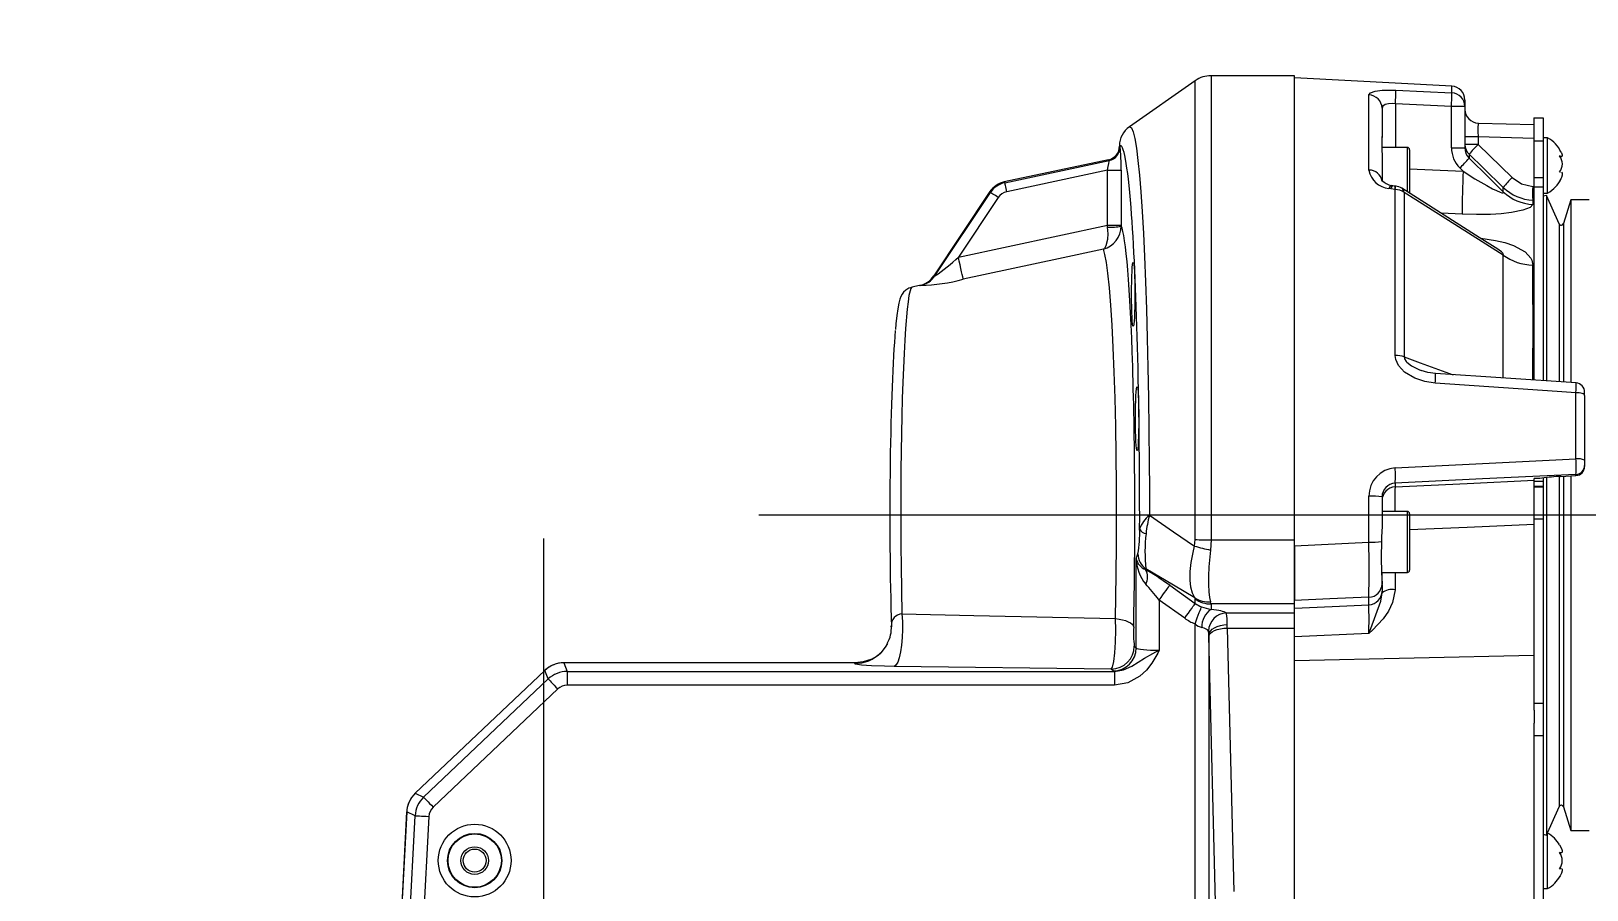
# Model space of a CAD drawing. Header units: millimetres. Extents: x 20 to 768, y 29 to 540.
# Drawn here: x 191.87 to 225.65, y 449.36 to 468.02 of the extents above; entities that cross this region are included whole.
import ezdxf

# ---------------------------------------------------------------- set-up
doc = ezdxf.new("R2010")
doc.units = ezdxf.units.MM
doc.linetypes.add('CENTERX2', pattern=[20.32, 12.7, -2.54, 2.54, -2.54])
doc.styles.add('SLDTEXTSTYLE0', font='TXT', dxfattribs={"width": 0.605})
doc.dimstyles.new('SLDDIMSTYLE0', dxfattribs={"dimtxt": 3.5, "dimasz": 3.5, "dimexe": 0, "dimexo": 0.0625, "dimgap": 0.875, "dimtad": 1, "dimtoh": 1, "dimlfac": 10, "dimrnd": 1e-09, "dimzin": 12, "dimdsep": 46, "dimtxsty": 'SLDTEXTSTYLE0', "dimsah": 1, "dimcen": 0.09, "dimadec": 0, "dimazin": 0, "dimtfac": 1, "dimtdec": 3, "dimtofl": 0, "dimtmove": 0, "dimatfit": 3, "dimfxl": 1, "dimfrac": 2, "dimtolj": 1, "dimtzin": 12, "dimarcsym": 0})

# ---------------------------------------------------------------- blocks, each defined once
blk = doc.blocks.new('*D11')
at = {"color": 7, "linetype": 'Continuous', "lineweight": 0, "transparency": 16777216}
for p, q in [((203.003, 512.502), (355.828, 512.502)), ((354.328, 252.399), (354.328, 512.502)), ((232.505, 252.399), (355.828, 252.399))]:
    blk.add_line(p, q, dxfattribs=at)
for points in [[(354.328, 512.502), (353.79, 509.002), (354.867, 509.002)], [(354.328, 252.399), (354.867, 255.899), (353.79, 255.899)]]:
    blk.add_solid(points, dxfattribs=at)
at = {"color": 7, "linetype": 'Continuous', "lineweight": 0, "transparency": 16777216, "insert": (349.816, 377.113), "char_height": 3.5, "attachment_point": 1, "rotation": 90, "style": 'SLDTEXTSTYLE0'}
blk.add_mtext('2601', dxfattribs=at)
blk = doc.blocks.new('SW_CENTERMARKSYMBOL_0')
at = {"color": 0, "linetype": 'Continuous', "lineweight": 0}
blk.add_line((0, 0.7), (0, 78.496), dxfattribs=at)
blk = doc.blocks.new('SW_CENTERMARKSYMBOL_2')
at = {"color": 0, "linetype": 'Continuous', "lineweight": 0}
blk.add_line((-0.7, 0), (-67.625, 0), dxfattribs=at)

msp = doc.modelspace()

# ---------------------------------------------------------------- linework, layer by layer
at = {"color": 7, "linetype": 'Continuous', "lineweight": 15}
for p, q in [((217.14765, 466.943148), (215.716512, 465.941051)), ((219.302617, 467.051652), (217.491795, 467.051652)), ((219.302617, 456.968382), (219.302617, 467.051652)), ((222.718318, 466.822639), (219.302617, 467.001656)), ((220.918317, 464.999834), (220.918317, 466.634217)), ((223.002617, 466.523054), (223.002617, 466.382614)), ((221.202616, 466.343621), (221.202616, 465.729705)), ((222.710468, 466.382614), (221.494762, 466.441623)), ((222.710468, 465.486089), (222.710468, 466.382614)), ((223.002617, 466.382614), (222.710468, 466.382614)), ((223.002617, 466.382614), (223.002617, 465.486089)), ((223.294763, 466.02054), (224.499024, 465.988997)), ((224.499024, 466.138902), (224.699025, 466.138902)), ((224.499024, 466.138902), (224.499024, 465.638903)), ((224.699025, 466.138902), (224.699025, 465.638903)), ((215.502615, 465.53047), (215.502615, 465.518347)), ((215.502615, 465.518347), (215.514557, 465.500501)), ((221.752615, 465.493623), (221.196337, 465.493623)), ((221.202616, 465.493623), (221.202616, 465.729705)), ((222.710468, 465.486089), (223.002617, 465.486089)), ((223.286916, 465.72105), (223.002617, 465.72105)), ((223.286916, 465.556386), (223.002617, 465.556386)), ((223.286916, 465.72105), (223.286916, 465.556386)), ((223.286916, 465.556386), (224.027257, 464.837244)), ((224.499024, 465.638903), (224.699025, 465.638903)), ((224.499024, 465.638903), (224.499024, 464.837077)), ((224.799026, 465.701655), (224.699025, 465.701655)), ((224.699025, 465.638903), (224.699025, 464.837077)), ((224.799026, 465.166786), (224.799026, 465.701655)), ((215.265711, 465.225199), (213.001306, 464.74388)), ((213.012849, 464.726892), (215.277104, 465.208176)), ((215.277104, 465.208176), (215.265711, 465.225199)), ((221.202616, 465.35565), (221.202616, 464.761248)), ((221.802614, 465.443614), (221.802614, 464.493647)), ((224.799026, 464.501646), (224.799026, 465.166786)), ((225.06661, 465.292445), (225.09845, 465.292445)), ((215.238888, 464.996365), (213.054274, 464.532009)), ((215.238888, 464.996365), (215.538479, 464.996365)), ((215.238888, 463.805631), (215.238888, 464.996365)), ((215.538479, 464.996365), (215.538479, 463.805631)), ((222.966708, 464.974407), (222.89242, 465.047732)), ((224.499024, 464.837077), (224.699025, 464.837077)), ((224.499024, 464.837077), (224.499024, 464.63956)), ((224.699025, 464.837077), (224.699025, 464.63956)), ((225.058295, 464.96059), (225.074501, 464.959446)), ((225.058295, 464.753726), (225.091599, 464.815739)), ((212.690122, 464.53251), (211.474861, 462.705305)), ((211.496788, 462.703923), (212.701668, 464.515522)), ((212.701668, 464.515522), (212.690122, 464.53251)), ((213.001306, 464.74388), (213.012849, 464.726892)), ((221.393151, 464.590767), (221.351521, 464.599338)), ((221.486915, 464.579192), (221.393151, 464.590767)), ((221.489452, 464.579013), (221.486915, 464.579192)), ((221.493931, 464.652422), (221.490379, 464.652661)), ((223.834221, 464.527396), (223.834674, 464.623907)), ((224.476619, 464.643303), (224.502615, 464.642146)), ((224.499024, 464.63956), (224.699025, 464.63956)), ((224.499024, 464.63956), (224.499024, 460.439018)), ((224.699025, 464.63956), (224.699025, 460.425642)), ((224.699025, 464.501646), (224.799026, 464.501646)), ((212.867565, 464.405182), (212.00666, 463.110772)), ((224.476619, 464.347318), (224.476211, 464.2553)), ((224.502615, 464.346138), (224.476619, 464.347318)), ((224.776269, 464.45165), (224.699025, 464.430836)), ((225.048081, 463.831583), (224.776269, 464.45165)), ((224.776269, 464.45165), (224.776269, 460.42054)), ((225.299026, 464.351657), (225.141691, 463.837031)), ((225.699027, 464.351657), (225.299026, 464.351657)), ((225.299026, 464.351657), (225.299026, 460.38709)), ((212.00666, 463.110772), (215.238888, 463.805631)), ((215.244676, 463.760236), (215.238888, 463.805631)), ((215.238888, 463.805631), (215.538479, 463.805631)), ((215.538479, 463.805631), (215.538521, 463.786987)), ((223.721938, 463.278929), (223.721392, 463.279322)), ((211.158874, 462.491146), (210.994446, 462.456194)), ((211.186001, 462.491253), (211.158874, 462.491146)), ((225.416015, 460.376409), (222.361819, 460.581234)), ((225.413082, 458.726612), (225.413082, 460.164109)), ((225.602616, 460.106185), (225.602616, 460.177091)), ((225.602616, 460.106185), (225.602616, 458.699969)), ((225.413082, 458.365837), (225.413082, 458.387891)), ((225.602616, 458.699969), (225.602616, 458.587054)), ((225.602616, 458.587054), (225.602616, 458.565)), ((221.486915, 458.19892), (221.486915, 458.119527)), ((224.499024, 458.29002), (224.499024, 458.243671)), ((224.499024, 458.243671), (224.699025, 458.243671)), ((224.499024, 458.243671), (224.499024, 458.134929)), ((224.499024, 458.134929), (224.699025, 458.134929)), ((224.499024, 458.134929), (224.499024, 458.119062)), ((224.499024, 458.119062), (224.699025, 458.119062)), ((224.499024, 458.119062), (224.499024, 457.428315)), ((224.502615, 458.290211), (224.502615, 458.297721)), ((224.699025, 458.310738), (224.699025, 458.243671)), ((224.699025, 458.243671), (224.699025, 458.134929)), ((224.699025, 458.134929), (224.699025, 458.119062)), ((224.699025, 458.119062), (224.699025, 457.428315)), ((224.776269, 458.322826), (224.776269, 450.551656)), ((225.086914, 458.347574), (225.413082, 458.365837)), ((225.299026, 458.359805), (225.299026, 450.651649)), ((225.413801, 458.365312), (225.413082, 458.365837)), ((220.918317, 456.919757), (220.918317, 457.915667)), ((221.202616, 457.902494), (221.202616, 457.263795)), ((221.752615, 457.586172), (221.202616, 457.586172)), ((221.802614, 457.536176), (221.802614, 456.480244)), ((224.499024, 457.428315), (224.699025, 457.428315)), ((224.499024, 457.428315), (224.499024, 453.418377)), ((224.699025, 457.428315), (224.699025, 453.418377)), ((217.134924, 456.83476), (217.14765, 456.97445)), ((217.491795, 456.968382), (217.479069, 456.747762)), ((217.491795, 456.968382), (219.302617, 456.968382)), ((219.302617, 455.574921), (219.302617, 456.968382)), ((219.302617, 456.837359), (220.918317, 456.919757)), ((219.302617, 456.837359), (219.302617, 455.649641)), ((215.865601, 456.562999), (215.902875, 456.661871)), ((215.865601, 454.620472), (215.865601, 456.562999)), ((221.802614, 456.480244), (221.802614, 456.309179)), ((216.072897, 456.339184), (216.067631, 456.325212)), ((221.191962, 456.25917), (221.752615, 456.25917)), ((221.202616, 456.022671), (221.202616, 456.25917)), ((221.202616, 456.023148), (221.202616, 456.016532)), ((216.594346, 455.980721), (217.14765, 455.587331)), ((217.14765, 455.587331), (217.14765, 455.68178)), ((220.918317, 455.556932), (220.918317, 455.721501)), ((221.202616, 455.999032), (221.202616, 455.851975)), ((221.202616, 455.851975), (221.202616, 455.815736)), ((216.918219, 455.264643), (216.364916, 455.658046)), ((216.364916, 455.658046), (216.364916, 454.570809)), ((219.302617, 455.574921), (217.491795, 455.574921)), ((217.491795, 455.574921), (217.491795, 455.458453)), ((217.822103, 455.380967), (219.302617, 455.380967)), ((219.302617, 455.380967), (219.302617, 455.574921)), ((219.302617, 455.051103), (219.302617, 455.380967)), ((219.302617, 454.864171), (219.302617, 455.363467)), ((217.142291, 439.972392), (217.142291, 455.14504)), ((217.842121, 455.051103), (219.302617, 455.051103)), ((217.842121, 455.051103), (217.987056, 449.327496)), ((219.302617, 454.864171), (219.302617, 455.051103)), ((217.441879, 454.903117), (217.441879, 439.972392)), ((217.596285, 448.810736), (217.442672, 454.877082)), ((220.918317, 454.933861), (219.302617, 454.864171)), ((219.302617, 454.345384), (219.302617, 454.864171)), ((215.824927, 454.661146), (215.865601, 454.620472)), ((219.302617, 445.967892), (219.302617, 454.345384)), ((203.025447, 454.133085), (200.212478, 451.463679)), ((203.026013, 454.132489), (200.213045, 451.463083)), ((203.100142, 453.946677), (203.026013, 454.132489)), ((203.252841, 454.268423), (203.251889, 454.268113)), ((203.439411, 454.297343), (203.438459, 454.297033)), ((203.438459, 454.297033), (203.512588, 454.111234)), ((209.771699, 454.298166), (203.439411, 454.298166)), ((209.766699, 454.297343), (203.439411, 454.297343)), ((203.512588, 454.111234), (203.512588, 453.811637)), ((203.512588, 454.111234), (215.394606, 454.111234)), ((209.752609, 454.283253), (209.766699, 454.297343)), ((215.325613, 454.161838), (210.610914, 454.218021)), ((215.366284, 454.121164), (215.325613, 454.161838)), ((215.394606, 454.111234), (215.394606, 453.811637)), ((200.394715, 451.379326), (203.100142, 453.946677)), ((203.306365, 453.72937), (200.600938, 451.162008)), ((215.394606, 453.811637), (203.512588, 453.811637)), ((224.499024, 453.418377), (224.699025, 453.418377)), ((224.499024, 453.418377), (224.499024, 453.271225)), ((224.699025, 453.418377), (224.699025, 452.71931)), ((224.499024, 452.983502), (224.499024, 452.71931)), ((224.502615, 453.270808), (224.502615, 452.984086)), ((224.499024, 452.71931), (224.699025, 452.71931)), ((224.499024, 452.71931), (224.499024, 443.74539)), ((224.699025, 452.71931), (224.699025, 443.74539)), ((200.213045, 451.463083), (200.394715, 451.379326)), ((200.025953, 451.058915), (199.869537, 448.074308)), ((200.026774, 451.05888), (199.870358, 448.074272)), ((200.027135, 451.059809), (200.026774, 451.05888)), ((200.208805, 450.976053), (200.027135, 451.059809)), ((200.047488, 447.897938), (200.208805, 450.976053)), ((200.065781, 451.244608), (200.06542, 451.243678)), ((200.507983, 450.960377), (200.285767, 446.720246)), ((224.776269, 450.551656), (225.048081, 451.171723)), ((225.141691, 451.166275), (225.299026, 450.651649)), ((225.299026, 450.651649), (225.699027, 450.651649)), ((224.699025, 450.57247), (224.776269, 450.551656)), ((224.799026, 450.595215), (224.795367, 450.595215)), ((224.799026, 450.001374), (224.799026, 450.595215)), ((224.799026, 449.395219), (224.799026, 450.001374)), ((225.062977, 450.164786), (225.088607, 450.164786)), ((225.058295, 449.823335), (225.085728, 449.827317)), ((225.085728, 449.830595), (225.063528, 449.830595)), ((224.699025, 449.395219), (224.799026, 449.395219))]:
    msp.add_line(p, q, dxfattribs=at)
at = {"color": 8, "linetype": 'Continuous', "lineweight": 15}
for p, q in [((217.14765, 456.97445), (217.14765, 466.943148)), ((217.491795, 467.051652), (217.491795, 456.968382)), ((222.718318, 466.677538), (222.718318, 466.822639)), ((221.494762, 466.441623), (221.494762, 465.493623)), ((221.752615, 464.526716), (221.752615, 465.493623)), ((224.499024, 465.689305), (223.286916, 465.72105)), ((221.802614, 465.028039), (222.966708, 464.974407)), ((222.940548, 464.042524), (222.487525, 464.063552)), ((225.048081, 463.831583), (225.048081, 460.404459)), ((225.141691, 463.837031), (225.141691, 460.397664)), ((225.048081, 458.346012), (225.048081, 451.171723)), ((225.141691, 458.351794), (225.141691, 451.166275)), ((221.752615, 456.444183), (221.752615, 457.586172)), ((221.752615, 456.25917), (221.752615, 456.444183)), ((221.486915, 456.25917), (221.486915, 455.884126)), ((219.302617, 454.345384), (224.499024, 454.464761)), ((203.439411, 454.298166), (203.439411, 454.297343))]:
    msp.add_line(p, q, dxfattribs=at)
at = {"color": 7, "linetype": 'Continuous', "lineweight": 15, "flags": 128}
for points in [[(220.918317, 466.634217), (220.952438, 466.681579), (221.052597, 466.716209), (221.204592, 466.735366), (221.38892, 466.739884), (221.502609, 466.736427)], [(221.502609, 466.736427), (222.101693, 466.707412), (222.718318, 466.677538)], [(221.494762, 466.441623), (221.437918, 466.445151), (221.345754, 466.441086), (221.269755, 466.422787), (221.219678, 466.389433), (221.202616, 466.343621)], [(215.716512, 465.941051), (215.766398, 465.916744), (215.801222, 465.828923), (215.835573, 465.683475), (215.870176, 465.474478), (215.903772, 465.207032), (215.935214, 464.89282), (215.965254, 464.527407), (215.994479, 464.100328), (216.021781, 463.624779), (216.046239, 463.120118), (216.068522, 462.576536), (216.089015, 461.980274), (216.10689, 461.351112), (216.121586, 460.713771), (216.13359, 460.054222), (216.143034, 459.356967), (216.149469, 458.646122), (216.152389, 458.076742), (216.15337, 457.502058)], [(223.093568, 465.34349), (223.093577, 465.307298), (223.093591, 465.258303)], [(223.834674, 464.623907), (223.404266, 465.041259), (223.093568, 465.34349)], [(223.093591, 465.258303), (223.52048, 464.836779), (223.834221, 464.527396)], [(225.091539, 465.387669), (225.098093, 465.375474), (225.113232, 465.331176), (225.113664, 465.30228), (225.100352, 465.292493), (225.074296, 465.299717), (225.058295, 465.308526)], [(222.966708, 464.974407), (223.220961, 464.813903), (223.478572, 464.66265), (223.60511, 464.594582), (223.686968, 464.554361), (223.771266, 464.518979), (223.801921, 464.509502), (223.82725, 464.506057), (223.836584, 464.509085), (223.838688, 464.516655), (223.834221, 464.527396)], [(224.027257, 464.837244), (224.234228, 464.699069), (224.476619, 464.643303)], [(225.098093, 464.957765), (225.113232, 464.934531), (225.113664, 464.893356), (225.100352, 464.842263), (225.074296, 464.78267), (225.058295, 464.753726)], [(212.867565, 464.405182), (212.83686, 464.425603), (212.807207, 464.445332), (212.779625, 464.463666), (212.755059, 464.48001), (212.734349, 464.49379), (212.718208, 464.504519), (212.707187, 464.511851), (212.701668, 464.515522)], [(213.054274, 464.532009), (213.046606, 464.568082), (213.039203, 464.602915), (213.032316, 464.635316), (213.026182, 464.664176), (213.021012, 464.688495), (213.016979, 464.707461), (213.014228, 464.720407), (213.012849, 464.726892)], [(221.435539, 464.659026), (221.403913, 464.665154), (221.402488, 464.665583)], [(221.512617, 464.65154), (221.465571, 464.654902), (221.430106, 464.661816)], [(221.491082, 460.975352), (221.489121, 461.687103), (221.487085, 462.370041), (221.486248, 463.037613), (221.486936, 463.664749), (221.488269, 464.136556), (221.489452, 464.579013)], [(223.717014, 463.281766), (223.314901, 463.537339), (221.634413, 464.606133)], [(223.832841, 463.154832), (223.676152, 463.253871), (222.864048, 463.767532), (221.937679, 464.353815), (221.683328, 464.514819)], [(224.476211, 464.2553), (224.419965, 464.18939), (224.258371, 464.127556), (224.014987, 464.078704), (223.792575, 464.053217), (223.556004, 464.038614), (223.250638, 464.034012), (222.940548, 464.042524)], [(215.153052, 463.280776), (215.153529, 463.281062), (215.168486, 463.292352), (215.177654, 463.301471), (215.192018, 463.31977), (215.214227, 463.361004), (215.248178, 463.497296), (215.254651, 463.616553), (215.244676, 463.760236)], [(212.110616, 462.627879), (212.106125, 462.648741), (212.098528, 462.684027), (212.088065, 462.73264), (212.075059, 462.793043), (212.059919, 462.863365), (212.043117, 462.941423), (212.025179, 463.024751), (212.00666, 463.110772)], [(215.153052, 463.280776), (214.175288, 463.071075), (212.110616, 462.627879)], [(215.415265, 455.259338), (215.425078, 455.730823), (215.432556, 456.21548), (215.438668, 456.859902), (215.440677, 457.51442), (215.438543, 458.166734), (215.432234, 458.810523), (215.421866, 459.439853), (215.407632, 460.042921), (215.389614, 460.613778), (215.368031, 461.147288), (215.343292, 461.633471), (215.315552, 462.067571), (215.285148, 462.445596), (215.252642, 462.760499), (215.220569, 462.994638), (215.18719, 463.169018), (215.153052, 463.280776)], [(210.995027, 462.453595), (210.930057, 462.434951), (210.863606, 462.394336), (210.816367, 462.348643), (210.783097, 462.302557), (210.758063, 462.254873), (210.736468, 462.198678), (210.713202, 462.113527), (210.688819, 461.986199), (210.668316, 461.842075), (210.648064, 461.660901), (210.636841, 461.536887)], [(222.357543, 460.374394), (222.13196, 460.408369), (221.915932, 460.479906), (221.691777, 460.614255), (221.561901, 460.755256), (221.503161, 460.884133), (221.491082, 460.975352)], [(222.362248, 460.582736), (222.197763, 460.604432), (222.055714, 460.646418)], [(225.413082, 460.164109), (225.004379, 460.192314), (222.357543, 460.374394)], [(225.602616, 460.106185), (225.599025, 460.117129), (225.588377, 460.127679), (225.571059, 460.137454), (225.547691, 460.14612), (225.51911, 460.153333), (225.486348, 460.158864), (225.450577, 460.1625), (225.413082, 460.164109)], [(221.486915, 458.530501), (223.386316, 458.625391), (225.413082, 458.726612)], [(225.413082, 458.387891), (223.386316, 458.290389), (221.486915, 458.19892)], [(221.486915, 458.119527), (223.052512, 458.195868), (224.502615, 458.266524)], [(216.15337, 457.502058), (216.678478, 457.14418), (217.134924, 456.83476)], [(221.202616, 457.263795), (221.194173, 457.024494), (221.191315, 456.933227)], [(217.135875, 455.710998), (217.084791, 455.808392), (217.051001, 455.937305), (217.035661, 456.096128), (217.039229, 456.279543), (217.061139, 456.478408), (217.100356, 456.690946), (217.134924, 456.83476)], [(217.479069, 456.747762), (217.46311, 456.599203), (217.445035, 456.381253), (217.434983, 456.179324), (217.433424, 455.995336), (217.440612, 455.838505), (217.456324, 455.714122), (217.480023, 455.623606)], [(217.135875, 455.710998), (216.678478, 455.982307), (216.072897, 456.339184)], [(216.364916, 455.658046), (216.406073, 455.715922), (216.445924, 455.771974), (216.483198, 455.824402), (216.516714, 455.871537), (216.545404, 455.91189), (216.568358, 455.944172), (216.584848, 455.96737), (216.594346, 455.980721)], [(220.918317, 455.721501), (220.066716, 455.68364), (219.302617, 455.649641)], [(221.486915, 455.884126), (221.433838, 455.604592), (221.343748, 455.421105), (221.224902, 455.253616), (220.996035, 455.008164), (220.919414, 454.934898), (220.918317, 454.933861)], [(220.918317, 454.933861), (220.918949, 454.935613), (220.957176, 455.040386), (221.071611, 455.339518), (221.176077, 455.63598), (221.202616, 455.815736)], [(210.777244, 455.358592), (210.788102, 455.194143), (210.79058, 455.021325), (210.784563, 454.848293), (210.770333, 454.683235), (210.748565, 454.533962), (210.720286, 454.407528), (210.686835, 454.30992), (210.649794, 454.245737), (210.610914, 454.218021)], [(210.777244, 455.358592), (212.338064, 455.323449), (215.415265, 455.259338)], [(216.918219, 455.264643), (216.959376, 455.322531), (216.999225, 455.378571), (217.036502, 455.431), (217.070018, 455.478135), (217.098708, 455.518487), (217.121662, 455.550781), (217.138152, 455.573967), (217.14765, 455.587331)], [(217.142291, 455.14504), (217.16709, 455.21051), (217.191122, 455.273965), (217.213647, 455.333427), (217.233972, 455.387083), (217.251463, 455.433265), (217.265586, 455.470541), (217.275901, 455.497781), (217.282094, 455.514124)], [(219.302617, 455.481807), (220.121138, 455.519882), (220.918317, 455.556932)], [(215.325613, 454.161838), (215.35037, 454.201272), (215.378688, 454.3255), (215.400816, 454.514709), (215.41502, 454.748586), (215.42006, 455.006424), (215.415265, 455.259338)], [(215.415265, 455.259338), (215.493761, 455.248812), (215.567352, 455.233589), (215.634061, 455.214039), (215.692095, 455.190721), (215.739898, 455.164233), (215.77618, 455.135313), (215.799968, 455.104712), (215.810625, 455.073276)], [(217.441879, 454.903117), (217.452417, 454.946068), (217.477091, 454.987458), (217.515005, 455.025783), (217.564784, 455.059651), (217.624615, 455.08782), (217.692323, 455.109278), (217.765449, 455.123249), (217.841332, 455.129209)], [(217.442672, 454.877082), (217.45346, 454.910067), (217.478306, 454.94186), (217.51631, 454.971305), (217.566095, 454.99734), (217.625864, 455.019024), (217.693452, 455.035582), (217.76642, 455.046407), (217.842121, 455.051103)], [(210.463104, 454.714909), (210.417634, 454.637626), (210.318294, 454.516474)], [(210.103039, 454.370871), (209.938821, 454.315713), (209.766699, 454.297343)], [(215.394606, 454.111234), (215.587081, 454.14125), (215.774216, 454.227153), (216.043199, 454.398671), (216.22328, 454.499284), (216.289244, 454.532936), (216.363583, 454.570142), (216.364916, 454.570809)], [(216.364916, 454.570809), (216.364114, 454.569212), (216.334019, 454.509857), (216.2062, 454.289261), (216.087128, 454.136327), (215.945349, 454.004672), (215.686317, 453.862503), (215.394606, 453.811637)], [(210.610914, 454.218021), (210.403195, 454.2218), (210.119963, 454.232016), (209.902996, 454.246977), (209.774555, 454.266039), (209.752609, 454.283253)], [(203.100142, 453.946677), (203.105883, 453.940633), (203.118828, 453.926984), (203.138506, 453.906253), (203.164215, 453.879157), (203.195029, 453.846684), (203.229841, 453.810004), (203.267404, 453.770426), (203.306365, 453.72937)], [(200.394715, 451.379326), (200.400457, 451.37327), (200.413401, 451.359633), (200.43308, 451.338902), (200.458789, 451.311806), (200.489603, 451.279333), (200.524415, 451.242653), (200.561978, 451.203063), (200.600938, 451.162008)], [(200.208805, 450.976053), (200.217137, 450.975624), (200.235914, 450.974634), (200.264463, 450.973144), (200.30176, 450.971189), (200.346464, 450.968841), (200.396968, 450.966194), (200.45146, 450.963345), (200.507983, 450.960377)], [(225.058295, 450.345197), (225.098093, 450.266925), (225.113232, 450.217691), (225.113664, 450.18262), (225.100352, 450.166515), (225.074296, 450.167349), (225.058295, 450.173322)], [(225.098093, 449.829105), (225.113232, 449.812332), (225.113664, 449.776986), (225.100352, 449.730137), (225.074296, 449.673405), (225.058295, 449.645236)]]:
    msp.add_lwpolyline(points, dxfattribs=at)
at = {"color": 8, "linetype": 'Continuous', "lineweight": 15, "flags": 128}
for points in [[(221.402328, 464.665476), (221.399383, 464.665774), (221.389375, 464.661077), (221.377836, 464.648166), (221.365096, 464.627388), (221.351521, 464.599338)], [(221.429609, 464.660016), (221.427683, 464.660087), (221.420662, 464.654771), (221.412404, 464.641145), (221.403144, 464.619604), (221.393151, 464.590767)], [(223.332004, 463.526467), (223.344852, 463.52531), (223.66391, 463.47374), (223.866393, 463.424674), (224.055992, 463.360861), (224.310101, 463.222161), (224.43497, 463.084534), (224.45503, 463.043025), (224.475972, 462.935892)], [(223.832841, 463.154832), (223.83758, 463.166729), (223.833875, 463.18281), (223.823257, 463.198963), (223.799665, 463.222793), (223.745783, 463.26336), (223.716198, 463.280299)], [(223.832975, 460.482565), (223.831813, 460.945669), (223.831005, 461.460105), (223.831318, 461.96082), (223.832373, 462.428919), (223.833181, 462.805537), (223.832841, 463.154832)], [(210.994829, 462.454394), (210.992415, 462.45549), (210.971549, 462.428752), (210.931659, 462.273768), (210.911774, 462.142149), (210.892519, 461.976555), (210.857428, 461.562112), (210.840824, 461.304203), (210.825366, 461.018399), (210.799049, 460.391715), (210.787602, 460.036877), (210.777689, 459.663454), (210.763098, 458.895853), (210.75809, 458.484474), (210.754828, 458.065894), (210.75357, 457.244173), (210.755543, 456.822696), (210.759279, 456.406191), (210.766756, 455.875448), (210.777244, 455.358592)], [(221.684719, 460.944358), (221.69217, 460.90447), (221.694289, 460.898915), (221.729438, 460.842672), (221.740286, 460.830429), (221.841635, 460.748807), (222.01596, 460.660926), (222.056638, 460.649565)], [(221.684719, 460.944358), (222.033645, 460.816601), (222.747613, 460.555354)], [(225.413082, 460.164109), (225.415502, 460.234478), (225.417356, 460.309795), (225.417556, 460.359064), (225.416075, 460.376635), (225.416006, 460.376254)], [(224.502615, 457.299808), (223.052512, 457.2377), (221.802614, 457.183972)]]:
    msp.add_lwpolyline(points, dxfattribs=at)
at = {"color": 7, "linetype": 'Continuous', "lineweight": 15}
for radius in [0.789793, 0.590067, 0.579037, 0.3, 0.25]:
    msp.add_circle((201.502615, 450.001652), radius, dxfattribs=at)
at = {"color": 7, "linetype": 'CENTERX2', "lineweight": 0}
for centre, radius, start, end in [((203.002615, 378.501652), 134, 299.41474731, 180), ((203.002615, 378.501652), 130.743499, 314.29658528, 194.29658528), ((143.997116, 378.501652), 74.9945, 25.50539372, 205.5)]:
    msp.add_arc(centre, radius, start, end, dxfattribs=at)
at = {"color": 7, "linetype": 'Continuous', "lineweight": 15}
for centre, radius, start, end in [((217.491795, 466.451652), 0.6, 90, 125), ((220.9076, 466.339365), 0.295046, 0.8263787, 87.9184709), ((217.373018, 466.69884), 4.129762, 356.4290922, 0.5214906), ((218.604306, 466.639473), 4.114188, 356.4205494, 0.5301083), ((222.702615, 466.523054), 0.3, 0, 87), ((222.705213, 466.380415), 0.297412, 0.4236528, 87.4746616), ((223.302615, 466.320432), 0.3, 180, 268.5), ((216.00366, 465.530451), 0.501045, 124.9664983, 179.997829), ((215.213868, 465.502145), 0.300694, 282.1399945, 359.6867151), ((223.764709, 465.542677), 2.56891, 175.8249331, 184.1750669), ((221.752615, 465.443617), 0.05, 0, 90), ((223.32455, 465.48404), 0.614086, 179.8088935, 225.275636), ((223.326771, 465.483492), 0.324165, 179.5410736, 224.0012452), ((223.297969, 465.556688), 0.295352, 180.0584484, 226.2066322), ((224.963804, 463.839218), 2.400129, 134.3200566, 141.189519), ((224.459127, 465.089713), 0.7, 25.22637, 60.9502528), ((219.106418, 468.866113), 5.377159, 314.756041, 317.859508), ((224.834567, 465.134558), 0.283406, 322.1317674, 37.8682326), ((220.933473, 464.729215), 0.271043, 6.7873735, 93.2055139), ((221.400273, 465.086612), 0.489706, 190.2069365, 264.2864654), ((241.417362, 463.990138), 18.476889, 176.946394, 179.8375548), ((225.731744, 463.104984), 2.430227, 134.5370051, 141.3168708), ((224.459127, 465.113591), 0.7, 299.0497472, 334.8027783), ((221.488352, 465.069806), 0.412188, 225.9528919, 258.0439015), ((221.480389, 464.226779), 0.352351, 54.8334138, 88.5261865), ((221.473752, 464.353101), 0.3, 57.5577864, 86.1429514), ((712.5467, 462.920927), 490.86596, 179.81395441, 180.23071346), ((224.526278, 465.266843), 1.012781, 226.8961162, 267.1664011), ((224.523091, 465.338427), 0.992198, 226.0659001, 267.3153999), ((226.455833, 464.49531), 1.98474, 175.7237641, 184.2762359), ((215.013901, 463.786606), 0.52462, 285.3812963, 0.0415874), ((215.306956, 464.703377), 0.945195, 266.2219754, 284.1813432), ((225.093876, 463.851652), 0.05, 203.670511, 343), ((209.364119, 465.89954), 3.841906, 303.7180792, 313.4577957), ((224.506755, 464.080377), 1.144899, 233.9406686, 268.4593181), ((211.05388, 462.986257), 0.506121, 281.9729014, 326.2819093), ((211.079938, 462.979671), 0.499801, 282.2518723, 326.5151591), ((210.978432, 467.092958), 4.606384, 272.5826843, 284.2282825), ((221.490198, 460.349457), 0.625896, 71.8932081, 89.9190845), ((225.402607, 460.177088), 0.20001, 0.0008541, 86.1543684), ((225.457871, 458.357758), 0.371563, 67.0730648, 96.9233579), ((222.73908, 458.557251), 2.67936, 356.3759547, 3.6240453), ((221.525118, 457.924834), 0.60687, 93.609158, 180.865525), ((219.753466, 458.36471), 1.74136, 354.5367437, 5.4632563), ((225.402926, 458.587323), 0.199691, 272.9153917, 359.9227882), ((225.402926, 458.565269), 0.199691, 272.9153917, 359.9227882), ((225.402615, 458.565), 0.2, 273.2057667, 0), ((221.499088, 457.902698), 0.296472, 92.3531839, 180.0393425), ((221.502137, 457.820393), 0.299521, 92.9130218, 179.9243163), ((225.2033, 455.079365), 3.270281, 92.0395342, 99.2921149), ((220.986777, 456.318659), 1.598475, 82.2397311, 92.4546165), ((216.524852, 457.011466), 0.61537, 127.1334648, 161.7148843), ((218.221313, 456.917523), 2.148969, 164.2162498, 174.9981039), ((221.752615, 457.536173), 0.05, 0, 90), ((213.349962, 457.111769), 2.592252, 350.0054304, 2.0508303), ((216.102884, 457.284425), 0.180923, 206.2037816, 262.9017789), ((219.661376, 456.686319), 3.60523, 173.3328845, 185.5253767), ((217.948503, 459.328893), 2.623472, 251.9338259, 259.6922146), ((217.479416, 466.028759), 9.060385, 267.9015194, 270.0782838), ((220.958454, 458.879375), 1.96003, 268.826621, 276.8231295), ((176.615665, 456.320629), 44.306703, 359.2252063, 0.7747937), ((231.099627, 456.601155), 9.913875, 178.0804795, 183.3424043), ((216.170465, 456.617301), 0.309662, 190.0994838, 250.6047379), ((216.785358, 456.583841), 0.919993, 181.2981037, 219.188234), ((216.301346, 456.665687), 0.398489, 180.5486883, 235.0202868), ((215.779393, 456.159669), 0.332394, 331.7861361, 29.8700325), ((220.905173, 456.018661), 0.297451, 272.5326886, 359.5898223), ((221.752615, 456.309173), 0.05, 270, 0), ((217.442643, 456.197722), 0.575332, 237.7779585, 273.7252314), ((217.491421, 456.181314), 0.606393, 235.4648711, 270.0353561), ((220.905148, 455.854117), 0.297476, 272.5373256, 359.5874987), ((221.422657, 455.526135), 0.363712, 79.8239519, 127.2279321), ((217.669477, 456.550535), 1.106442, 249.505583, 260.7589313), ((217.733967, 455.088084), 0.442517, 123.1792692, 183.0515832), ((217.844579, 454.970301), 0.411281, 93.1327341, 177.6673471), ((216.933055, 455.186452), 0.910078, 356.3938221, 12.3413467), ((197.631917, 455.245397), 23.288484, 359.2335178, 0.7664822), ((209.889761, 455.048013), 0.660078, 329.7187047, 4.6846331), ((217.977745, 454.942168), 2.171082, 176.5379002, 187.4371684), ((217.375497, 455.399304), 0.345014, 227.4735821, 256.0081475), ((217.203833, 454.92211), 0.238803, 355.4382771, 15.7773929), ((215.324016, 454.662749), 0.500913, 270.182638, 359.816678), ((215.364686, 454.622079), 0.500918, 270.1827818, 359.8161923), ((203.43846, 453.697856), 0.6, 108.1164891, 133.5), ((203.439125, 453.696174), 0.60086, 90.0635206, 133.4353312), ((203.512916, 453.511229), 0.600001, 90.0313485, 133.4686515), ((203.439411, 453.698168), 0.6, 90, 108.1164891), ((200.627182, 451.027675), 0.600907, 133.5657792, 176.9345913), ((200.625491, 451.028449), 0.6, 133.5, 158.8835109), ((200.807966, 450.944327), 0.600001, 133.5313485, 176.9686515), ((200.625131, 451.027515), 0.6, 158.8835109, 177), ((225.093876, 451.151652), 0.05, 17, 156.329489), ((224.459127, 449.983282), 0.7, 30.9511743, 60.9502528), ((224.828059, 449.998328), 0.28919, 322.7628759, 37.2371241), ((224.459127, 450.00716), 0.7, 299.0497472, 330.3850112)]:
    msp.add_arc(centre, radius, start, end, dxfattribs=at)
at = {"color": 8, "linetype": 'Continuous', "lineweight": 15}
for centre, radius, start, end in [((217.70777, 464.846508), 3.788588, 355.9539549, 357.0660385), ((217.675716, 464.848562), 3.823249, 355.9571534, 357.0593358), ((221.567162, 464.511701), 0.116208, 1.5376614, 54.473694), ((71.775553, 461.630219), 152.706002, 359.55319168, 0.48989875), ((220.915306, 460.508176), 1.448429, 354.7004235, 2.9049089), ((229.152429, 457.79291), 7.672469, 177.5601859, 181.5440456), ((210.788077, 455.122174), 0.236666, 92.6236817, 184.8160639), ((209.755023, 455.080052), 0.796803, 269.8264078, 314.9843942), ((203.037662, 454.144123), 0.016464, 222.1005026, 224.9618959), ((203.43346, 453.713026), 0.584029, 89.5095123, 108.1130485), ((203.434411, 453.713343), 0.584022, 89.5093967, 108.1131641), ((200.224694, 451.474717), 0.016464, 222.1005026, 224.9618959), ((200.02687, 451.070524), 0.011645, 265.4837383, 269.5281308), ((200.610471, 451.033253), 0.584259, 158.8902143, 177.4861406), ((200.610759, 451.034199), 0.584185, 158.8890347, 177.4873202)]:
    msp.add_arc(centre, radius, start, end, dxfattribs=at)
at = {"color": 7, "linetype": 'Continuous', "lineweight": 15}
for centre, major_axis, ratio, start_param, end_param in [((223.302615, 465.720227), (-0.007896, 0.300308), 0.052174574, 6.280445356, 7.849871687), ((215.202204, 465.519574), (-0.167602, 0.250417), 0.995590326, 2.762736989, 4.120528199), ((215.512274, 464.99079), (0.000286, 0.511201), 0.051256442, 4.723313441, 6.206843306), ((215.212685, 464.99079), (0.063744, 0.217696), 0.104127427, 4.768445276, 6.25197514), ((213.10718, 464.253266), (-0.282193, 0.41545), 0.995566041, 5.897514437, 6.668856177), ((213.117798, 464.237635), (-0.281195, 0.41398), 0.999102166, 5.897514437, 6.668856177), ((213.117798, 464.237635), (-0.169316, 0.24927), 0.995566041, 5.897514437, 6.668856177), ((215.51945, 457.501652), (0, 8.035235), 0.052443102, 4.675404199, 5.694629164), ((215.504933, 457.501652), (0, 6.317921), 0.052411031, 4.3178712, 6.181572577), ((208.28872, 457.904729), (3.21522, 4.795663), 0.071945237, 0.019042008, 0.064782546), ((210.760338, 457.501652), (0, 4.661469), 0.052411031, 0.534573379, 2.116524969), ((221.202615, 457.501652), (158.373431, 8.276657), 0.003927766, 1.548662394, 1.549752724), ((216.594346, 455.822089), (0.896812, -0.650975), 0.116261334, 1.654988244, 2.280161738), ((216.364915, 455.499402), (-0.494015, 0.656714), 0.117452877, 4.867273353, 5.492446846), ((215.862316, 456.568117), (1.283236, -0.893811), 0.082109459, 0.057129366, 0.192580824), ((217.491795, 456.09642), (0, 0.621488), 0.965424484, 2.530727415, 2.784551226), ((216.206462, 457.052146), (-1.278817, 1.495924), 0.086409303, 3.242329687, 3.377781145), ((217.142291, 455.351547), (0.7, 0), 0.176263767, 0.240755399, 1.048015914), ((217.491795, 456.09642), (0, -1.015416), 0.984818397, 5.672320069, 5.92614388), ((217.142291, 454.95762), (0.3, 0), 0.411282123, 0.240755399, 1.048015914), ((217.832685, 454.790076), (0, 0.6), 0.01746926, 5.162487553, 5.313090991), ((217.433233, 454.790076), (0, 0.2), 0.052407779, 5.162487553, 5.313090991), ((209.770539, 455.100089), (0.161728, 0.786448), 0.994807538, 3.7746951, 4.127413255), ((216.364915, 454.62322), (0.5, 0), 0.104815559, 3.193952531, 4.71238898), ((216.364915, 454.123906), (1, 0), 0.052407779, 3.193952531, 3.385883992), ((203.512916, 453.511229), (0.111344, -0.279086), 0.998411919, 2.762530242, 3.520655065), ((200.807966, 450.944327), (-0.272876, 0.125798), 0.998411919, 5.904122895, 6.662247719)]:
    msp.add_ellipse(centre, major_axis=major_axis, ratio=ratio, start_param=start_param, end_param=end_param, dxfattribs=at)
at = {"color": 8, "linetype": 'Continuous', "lineweight": 15}
msp.add_ellipse((215.51945, 457.501652), major_axis=(0, 8.035235), ratio=0.052443102, start_param=5.694629164, end_param=6.323146724, dxfattribs=at)
at = {"color": 7, "linetype": 'Continuous', "lineweight": 15}
for centre in [(215.80134, 462.301652), (215.885192, 459.601652)]:
    msp.add_ellipse(centre, major_axis=(0, 0.7), ratio=0.052407779, dxfattribs=at)

# ---------------------------------------------------------------- block references
at = {"color": 7, "linetype": 'Continuous', "lineweight": 0}
for name, p in [('SW_CENTERMARKSYMBOL_2', (275.299026, 457.501652)), ('SW_CENTERMARKSYMBOL_0', (203.002615, 378.501652))]:
    msp.add_blockref(name, p, dxfattribs=at)

# ---------------------------------------------------------------- dimensions: what is measured, and where the dimension line sits
dim = msp.add_linear_dim(base=(354.328069, 512.501652), p1=(232.505365, 252.39864), p2=(203.002615, 512.501652), angle=90, text='2601', dimstyle='SLDDIMSTYLE0', dxfattribs=at)
dim.commit()
dim.dimension.update_dxf_attribs({"geometry": '*D11', "text_midpoint": (354.328069, 382.450146), "dimtype": 160})

doc.saveas('drawing.dxf')
